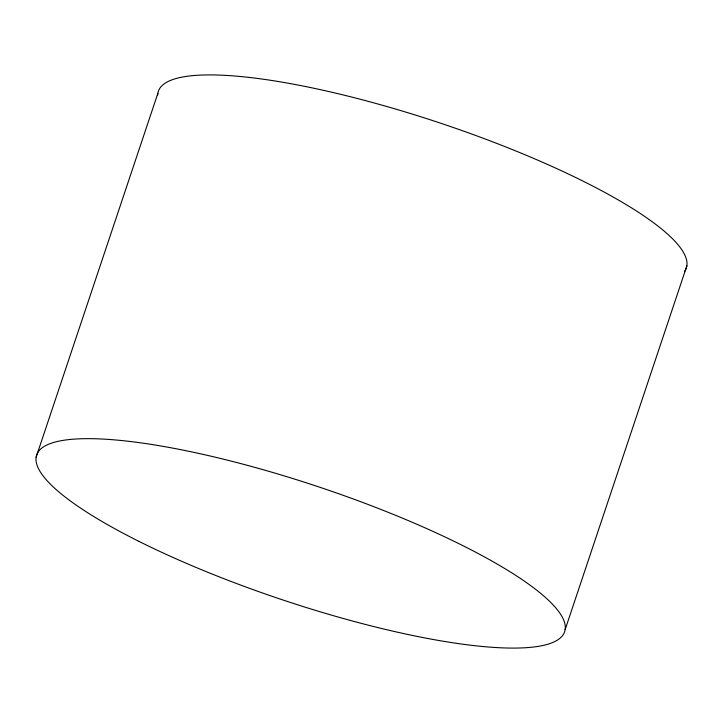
<?xml version="1.0" encoding="UTF-8"?>
<svg xmlns="http://www.w3.org/2000/svg" width="723" height="723" viewBox="0 0 723 723"><rect width="100%" height="100%" fill="white"/><g stroke="black" fill="none" stroke-linecap="round" stroke-linejoin="round"><path stroke-width="1.08" d="M36.15 457.117L157.858 93.366M565.142 629.634L686.85 265.883M157.695 95.355A278.373 59.304 18.5 0 1 440.37 123.118A278.373 59.304 18.5 0 1 684.663 271.288M138.97 541.382A278.373 59.304 18.5 0 0 562.946 635.038A278.373 59.304 18.5 0 0 200.018 453.701A278.373 59.304 18.5 0 0 138.97 541.382"/></g></svg>
